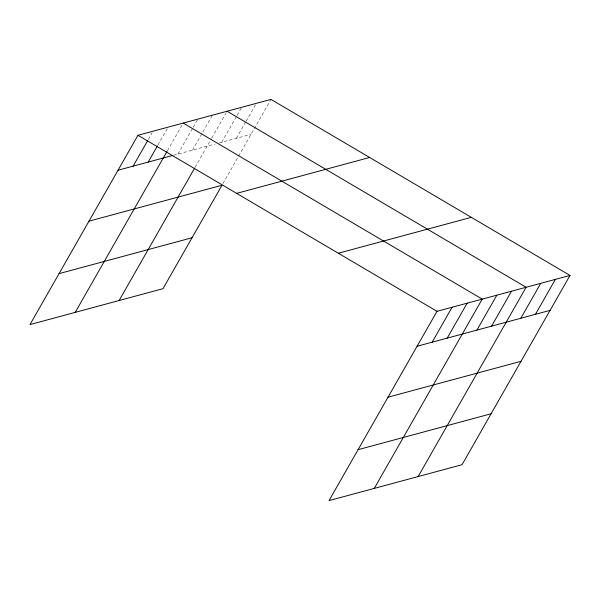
<?xml version="1.0" encoding="UTF-8"?>
<svg xmlns="http://www.w3.org/2000/svg" width="600" height="600" viewBox="0 0 600 600"><rect width="100%" height="100%" fill="white"/><g stroke="black" fill="none" stroke-linecap="round" stroke-linejoin="round"><path stroke-width="0.45" stroke-dasharray="3 2.25" d="M148.41 139.343L152.115 132.84M157.92 145.02L167.19 128.767M167.43 150.705L182.265 124.703M177.892 154.072L192.72 128.07M193.185 127.252L197.82 119.13M192.517 150.12L212.445 115.177M195.157 167.19L211.32 138.863M211.785 138.045L227.077 111.233M221.775 142.222L236.61 116.22M237.075 115.41L241.71 107.288M236.407 138.278L245.678 122.025M246.142 121.215L256.335 103.335M222.907 183.645L238.125 156.968M238.583 156.157L270.968 99.39M173.587 155.227L214.897 144.083M219.195 142.92L251.04 134.325"/><path stroke-width="0.9" d="M570 275.43L437.002 311.325L329.032 500.61L462.03 464.715L570 275.43L270.968 99.39L137.97 135.285L30 324.57L162.998 288.675L221.985 185.265L88.988 221.16M133.11 166.155L147.48 140.962M148.185 162.083L157.455 145.837M75.218 312.368L166.965 151.515M119.108 300.525L194.7 168M432.15 342.195L452.077 307.252M447.217 338.123L467.153 303.188M374.25 488.408L482.22 299.115L183.188 123.075M476.925 330.112L496.853 295.17M491.55 326.16L511.485 291.218M418.14 476.565L526.11 287.272L227.077 111.233M520.815 318.263L540.743 283.327M535.44 314.317L555.368 279.375M118.042 170.22L172.725 155.46M236.647 193.373L369.645 157.477M59.055 273.638L192.053 237.743M338.325 253.23L471.322 217.335M417.075 346.26L550.072 310.365M388.02 397.2L521.018 361.305M358.087 449.678L491.085 413.783M137.97 135.285L437.002 311.325"/></g></svg>
